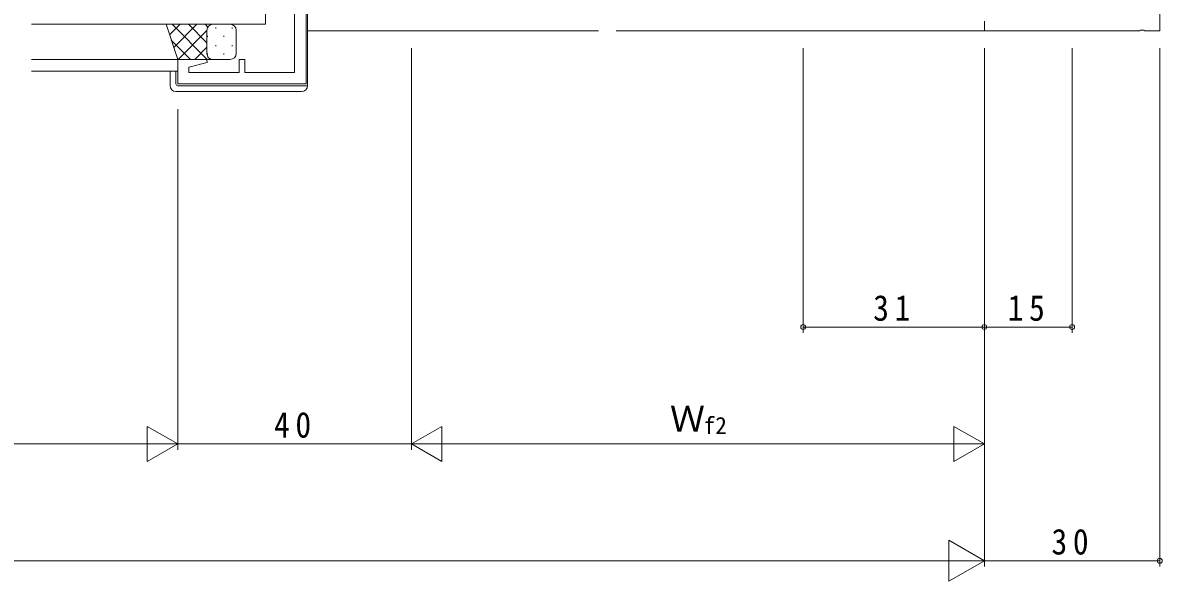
# Model space of a CAD drawing. Units: millimetres, scale not verified. Extents: x -594 to 539, y -420 to 386.
# Drawn here: x 129.6 to 324.6, y -206.5 to -110.9 of the extents above; entities that cross this region are included whole.
import ezdxf
from ezdxf.enums import TextEntityAlignment as Align

# ---------------------------------------------------------------- set-up
doc = ezdxf.new("R2010")
doc.units = ezdxf.units.MM
doc.header["$LTSCALE"] = 2
for name, color, linetype, lineweight in [('0-3_YKK_11', 7, 'Continuous', 9), ('0-4_YKK_12', 2, 'Continuous', 9), ('0-5_YKK_13', 4, 'Continuous', 9), ('0-7_YKK_D', 6, 'Continuous', 9)]:
    doc.layers.add(name, color=color, linetype=linetype, lineweight=lineweight)
doc.styles.add('ＭＳ ゴシック', font='')
doc.styles.get('ＭＳ ゴシック').set_extended_font_data('MS Gothic')

msp = doc.modelspace()

# ---------------------------------------------------------------- linework, layer by layer
at = {"layer": '0-3_YKK_11'}
for p, q in [((176.133, -119.437), (176.133, -84.897)), ((178.133, -105.367), (178.133, -121.367)), ((324.133, -109.067), (324.133, -112.267)), ((294.133, -112.267), (294.133, -110.637)), ((320.675, -112.267), (294.133, -112.267)), ((320.675, -112.267), (294.133, -112.267)), ((320.859, -112.147), (320.675, -112.267)), ((321.408, -112.147), (320.859, -112.147)), ((321.592, -112.267), (321.408, -112.147)), ((324.133, -112.267), (321.592, -112.267)), ((156.133, -117.167), (161.094, -117.167)), ((156.133, -121.367), (156.133, -117.167)), ((161.163, -117.689), (158.063, -118.52)), ((158.063, -118.52), (158.063, -119.437)), ((161.094, -117.167), (161.163, -117.689)), ((166.633, -117.167), (167.633, -117.167)), ((166.633, -119.437), (166.633, -117.167)), ((167.633, -117.167), (167.633, -119.437)), ((158.063, -119.437), (166.633, -119.437)), ((167.633, -119.437), (176.133, -119.437)), ((178.133, -121.367), (156.133, -121.367))]:
    msp.add_line(p, q, dxfattribs=at)
at = {"layer": '0-4_YKK_12'}
for p, q in [((171.133, -105.167), (171.133, -111.167)), ((171.133, -111.167), (131.133, -111.167)), ((178.333, -112.267), (228.133, -112.267)), ((294.433, -112.267), (231.133, -112.267)), ((156.633, -117.167), (131.133, -117.167)), ((156.133, -119.167), (131.133, -119.167))]:
    msp.add_line(p, q, dxfattribs=at)
at = {"layer": '0-5_YKK_13'}
for p, q in [((178.333, -105.867), (178.333, -114.507)), ((154.134, -111.167), (156.133, -117.167)), ((162.133, -111.167), (154.134, -111.167)), ((156.556, -111.167), (154.739, -112.984)), ((161.165, -117.167), (155.165, -111.167)), ((159.385, -111.167), (155.446, -115.105)), ((161.133, -112.247), (156.213, -117.167)), ((161.133, -114.307), (157.994, -111.167)), ((161.288, -111.633), (160.822, -111.167)), ((161.133, -116.167), (161.133, -112.167)), ((161.133, -116.167), (161.133, -112.167)), ((162.133, -111.167), (165.134, -111.167)), ((162.638, -111.902), (162.638, -111.702)), ((165.468, -111.902), (165.468, -111.702)), ((166.133, -112.167), (166.133, -116.167)), ((158.337, -117.167), (155.032, -113.862)), ((161.223, -113.317), (161.223, -113.117)), ((162.638, -114.932), (162.638, -114.732)), ((164.053, -113.317), (164.053, -113.117)), ((165.468, -114.932), (165.468, -114.732)), ((178.333, -114.507), (178.333, -121.367)), ((161.133, -115.075), (159.042, -117.167)), ((161.223, -116.347), (161.223, -116.147)), ((164.053, -116.347), (164.053, -116.147)), ((156.133, -117.167), (162.133, -117.167)), ((161.898, -117.139), (161.87, -117.167)), ((165.134, -117.167), (162.133, -117.167)), ((154.833, -121.667), (154.833, -119.167)), ((155.833, -119.167), (155.833, -121.367)), ((177.333, -122.667), (155.833, -122.667)), ((156.133, -121.667), (177.833, -121.667)), ((177.833, -121.667), (178.333, -121.667)), ((178.333, -121.367), (178.333, -121.667))]:
    msp.add_line(p, q, dxfattribs=at)
for centre, radius, start, end in [((162.133, -112.167), 1, 89.99989, 179.99989), ((162.133, -112.167), 1, 89.99989, 179.99989), ((165.134, -112.167), 1, 359.99989, 89.99989), ((162.133, -116.167), 1, 179.99989, 269.99989), ((162.133, -116.167), 1, 179.99989, 269.99989), ((165.134, -116.167), 1, 269.99989, 359.99989), ((155.833, -121.667), 1, 180, 270), ((156.133, -121.367), 0.3, 180, 270), ((177.333, -121.667), 1, 270, 0)]:
    msp.add_arc(centre, radius, start, end, dxfattribs=at)
at = {"layer": '0-7_YKK_D'}
for p, q in [((196.133, -115.267), (196.133, -183.964)), ((263.133, -115.267), (263.133, -163.964)), ((294.133, -115.267), (294.133, -203.964)), ((294.133, -115.267), (294.133, -183.964)), ((294.133, -115.267), (294.133, -163.964)), ((294.133, -115.267), (294.133, -163.964)), ((294.133, -115.267), (294.133, -203.964)), ((309.133, -115.267), (309.133, -163.964)), ((324.133, -115.267), (324.133, -203.964)), ((156.133, -125.667), (156.133, -183.964)), ((156.133, -125.667), (156.133, -183.964)), ((196.133, -125.667), (196.133, -183.964)), ((294.133, -162.964), (263.133, -162.964)), ((309.133, -162.964), (294.133, -162.964)), ((150.937, -179.964), (150.937, -185.964)), ((156.133, -182.964), (150.937, -179.964)), ((196.133, -182.964), (201.33, -179.964)), ((201.33, -185.964), (201.33, -179.964)), ((288.937, -179.964), (288.937, -185.964)), ((294.133, -182.964), (288.937, -179.964)), ((-48.867, -182.964), (150.133, -182.964)), ((156.133, -182.964), (145.741, -182.964)), ((156.133, -182.964), (150.937, -185.964)), ((156.133, -182.964), (196.133, -182.964)), ((196.133, -182.964), (206.526, -182.964)), ((196.133, -182.964), (201.33, -185.964)), ((202.133, -182.964), (288.134, -182.964)), ((294.133, -182.964), (283.741, -182.964)), ((294.133, -182.964), (288.937, -185.964)), ((288.071, -199.464), (288.071, -206.464)), ((294.133, -202.964), (288.071, -199.464)), ((-185.867, -202.964), (287.133, -202.964)), ((294.133, -202.964), (282.009, -202.964)), ((294.133, -202.964), (288.071, -206.464)), ((294.133, -202.964), (324.133, -202.964))]:
    msp.add_line(p, q, dxfattribs=at)
for centre in [(263.133, -162.964), (294.133, -162.964), (294.133, -162.964), (309.133, -162.964), (324.133, -202.964)]:
    msp.add_circle(centre, 0.425, dxfattribs=at)

# ---------------------------------------------------------------- texts
at = {"layer": '0-7_YKK_D', "color": 7, "style": 'ＭＳ ゴシック'}
msp.add_text('Ｗ', height=4.399, dxfattribs=at).set_placement((240.333, -182.164), align=Align.BOTTOM_LEFT)
at = {"layer": '0-7_YKK_D', "color": 4, "style": 'ＭＳ ゴシック'}
msp.add_text('f2', height=2.933, dxfattribs=at).set_placement((246.094, -182.164), align=Align.BOTTOM_LEFT)
at = {"layer": '0-7_YKK_D', "color": 7, "char_height": 4.399, "attachment_point": 7, "style": 'ＭＳ ゴシック'}
for s, insert in [('\\T1.36;\\W0.9;31', (275.113, -161.964)), ('\\T1.36;\\W0.9;15', (298.113, -161.964)), ('\\T1.36;\\W0.9;40', (172.613, -181.964)), ('\\T1.36;\\W0.9;30', (305.613, -201.964))]:
    msp.add_mtext(s, dxfattribs=dict(at, insert=insert))

doc.saveas('drawing.dxf')
